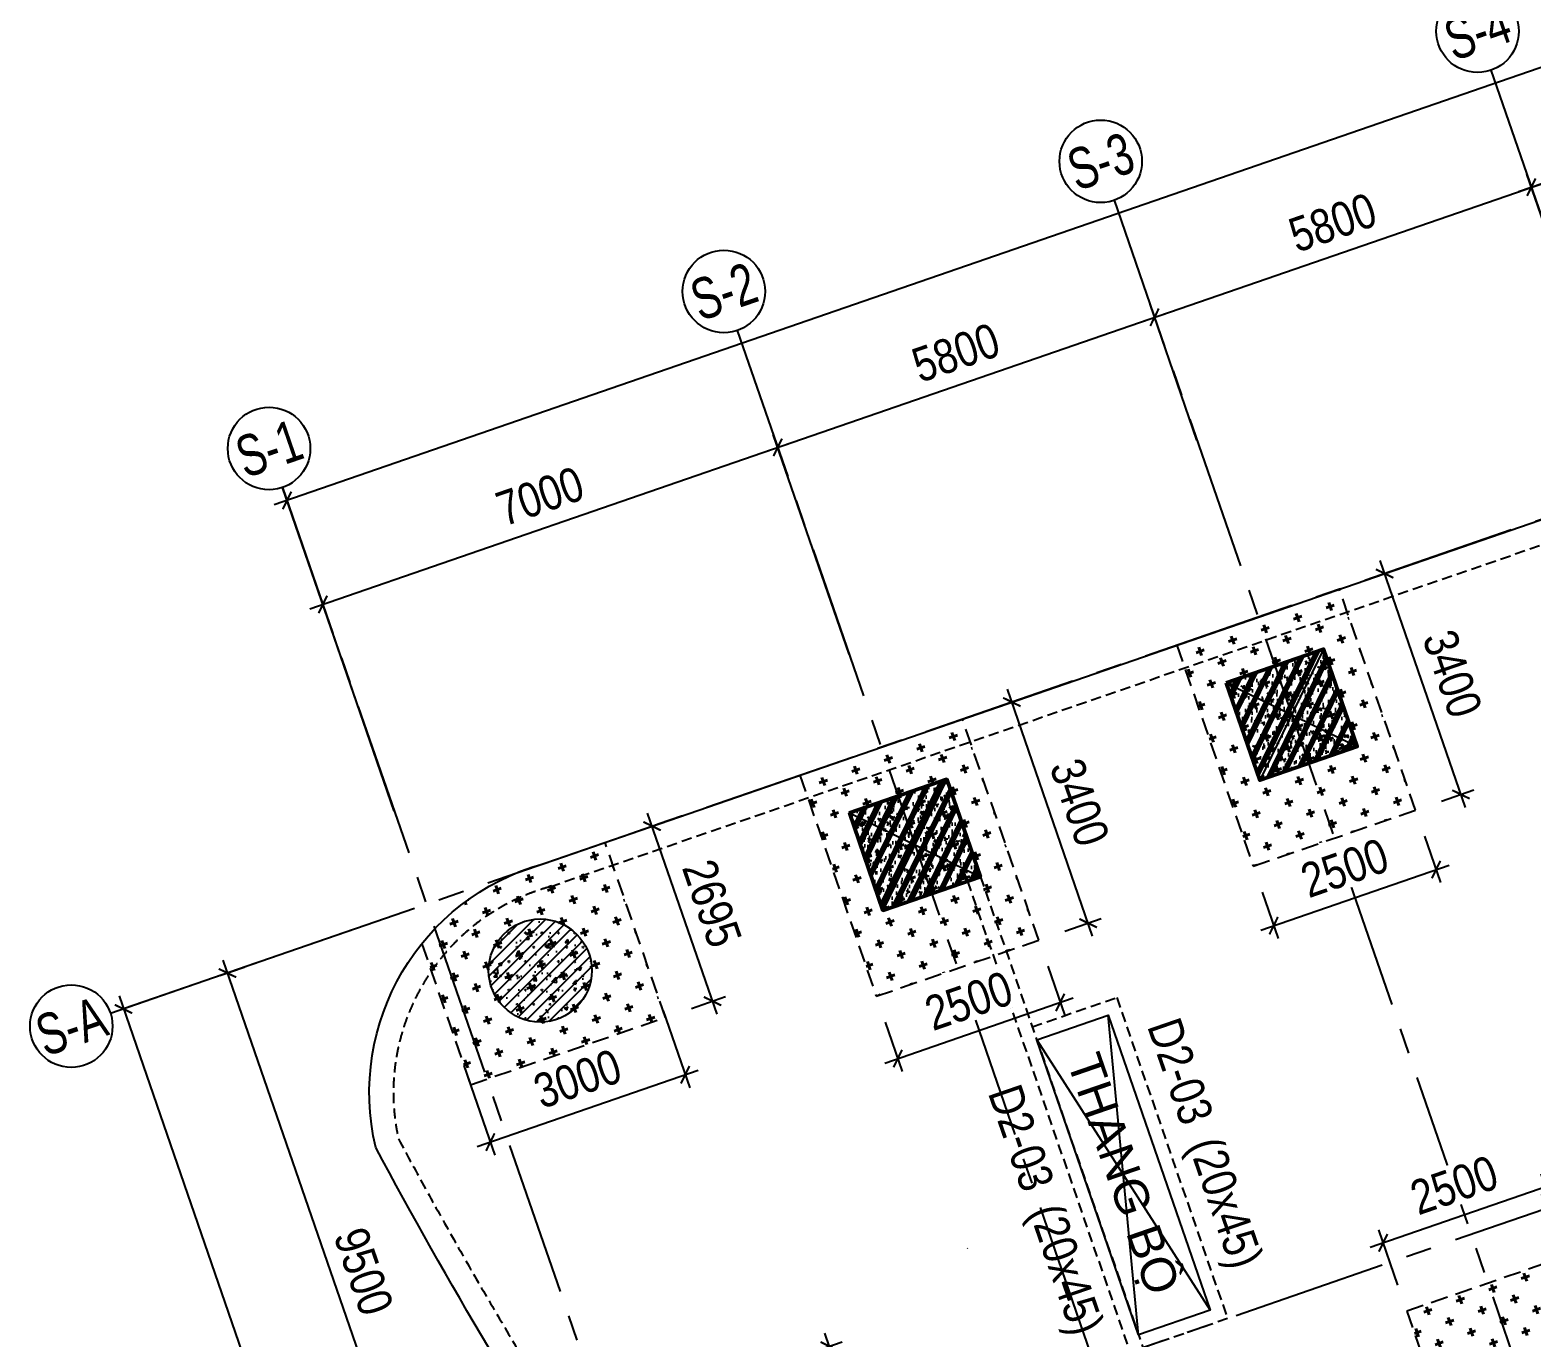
# Model space of a CAD drawing. Header units: millimetres. Extents: x -80883 to 1826631, y -376836 to 309394.
# Drawn here: x 1062115 to 1083966, y -307057 to -288030 of the extents above; entities that cross this region are included whole.
import ezdxf
from ezdxf.enums import TextEntityAlignment as Align

# ---------------------------------------------------------------- set-up
doc = ezdxf.new("R2010")
doc.units = ezdxf.units.MM
doc.header["$LTSCALE"] = 100
doc.header["$PDMODE"] = 32
doc.header["$PDSIZE"] = 2.5
for name, pattern in [('CENTER2', [1.125, 0.75, -0.125, 0.125, -0.125]), ('DASHED', [4.5, 3, -1.5]), ('HIDDEN', [0.375, 0.25, -0.125])]:
    doc.linetypes.add(name, pattern=pattern)
for name, color, linetype, lineweight in [('0-Hatch', 250, 'Continuous', 40), ('ccu12-Tencaukien', 9, 'Continuous', 15), ('KT-Net cot vach', 6, 'Continuous', 50)]:
    doc.layers.add(name, color=color, linetype=linetype, lineweight=lineweight)
for name, color, linetype in [('0-khuat', 3, 'HIDDEN'), ('A-GLAZ', 135, 'Continuous'), ('ccu11-Khuat', 9, 'DASHED'), ('ccu11-Thay', 7, 'Continuous'), ('ccu12-Hatch', 250, 'Continuous'), ('ccu12-Text', 31, 'Continuous'), ('ccu12-Truc', 13, 'CENTER2'), ('KC-Betong', 6, 'Continuous'), ('KC2-DIM', 251, 'Continuous'), ('KT-Dim', 8, 'Continuous'), ('Xref_ST_MBDV Cot vach 30.7.2022|Xref_ST_MBDV Cot vach 30.7.2022|Xref_ST_MBDV Cot vach 30.7.2022|Xref_ST_MBDV Cot vach 30.7.2022|A-GRID-SYM', 50, 'Continuous')]:
    doc.layers.add(name, color=color, linetype=linetype)
doc.styles.add('Arial', font='arial.ttf', dxfattribs={"width": 0.7})
doc.styles.add('Arial Narrow', font='ARIALN.TTF')
doc.styles.add('HBA-Text', font='GOTHIC.TTF')
doc.dimstyles.new('ccu12-200', dxfattribs={"dimscale": 200, "dimtxt": 2.5, "dimasz": 1, "dimexe": 1, "dimexo": 2, "dimgap": 1, "dimtad": 1, "dimdec": 0, "dimrnd": 5, "dimdsep": 46, "dimtxsty": 'Arial Narrow', "dimblk": 'ARCHTICK', "dimcen": -1, "dimdle": 1, "dimclrd": 256, "dimclre": 256, "dimclrt": 3, "dimadec": 0, "dimazin": 2, "dimtfac": 0.1, "dimtdec": 0, "dimtmove": 0, "dimatfit": 1, "dimldrblk": 'ARCHTICK', "dimfxl": 1, "dimtvp": 0.8333333333333334, "dimtolj": 1, "dimtzin": 12, "dimarcsym": 0})
pattern_1 = [(49.99999999999999, (550, -550), (286.9040730403014, -25.10085399303804), [30, -330]), (355, (550, -550), (-55.50053344520001, 300.8768534800047), [24, -264]), (100.4514, (573.908672, -552.091736), (231.4037526856086, 275.7758168243814), [25.496076, -280.4568448]), (46.18420000000001, (550, -470), (426.8964194502578, -66.20760573160723), [45, -495]), (96.6356, (585.574698, -475.5173228), (373.8650822194813, 389.6471483601767), [38.2441152, -420.6852]), (351.1842, (550, -470), (373.8647780534509, 389.6474403701299), [36, -396]), (21, (590, -490), (238.7628208473847, -161.0475562661355), [30, -330]), (326.0000000000001, (590, -490), (97.32613276863269, 290.0600180187412), [24, -264]), (71.4514, (609.8968932, -503.4206424), (336.089051432596, 129.012198683981), [25.496076, -280.4568448]), (37.50000000000001, (550, -550), (4.863942126916267, 133.1575415325246), [0, -260.8, 0, -268, 0, -265]), (7.499999999999999, (550, -550), (105.2278149768594, 157.7646847529441), [0, -152.8, 0, -254.8, 0, -101]), (327.5, (460.8, -550), (213.5289744689636, -9.021948693751902), [0, -100, 0, -312, 0, -414]), (317.5, (420.8, -550), (233.2744677369545, 40.04199293292709), [0, -130, 0, -207.2, 0, -294]), (45, (550, -550), (-120.2081528017131, 120.2081528017131), []), (45, (550, -501), (-120.2081528017131, 120.2081528017131), [])]

# ---------------------------------------------------------------- blocks, each defined once
blk = doc.blocks.new('_ARCHTICK')
at = {"color": 0, "linetype": 'ByBlock', "const_width": 0.15}
blk.add_lwpolyline([(-0.5, -0.5), (0.5, 0.5)], dxfattribs=at)
blk = doc.blocks.new('*D996')
at = {"layer": 'Defpoints', "color": 0, "transparency": 16777216}
for p in [(308278.6622819378, -57855.77754066592, 5.460132575568766e-05), (312200.1974805766, -66552.32350938718, 5.460132620688229e-05), (309168.2030321773, -67599.11391979485)]:
    blk.add_point(p, dxfattribs=at)
at = {"layer": 'KT-Dim', "lineweight": -2, "transparency": 16777216}
for p, q in [((307900.5621193004, -57986.31591438611), (305878.8043469756, -58684.32400254539)), ((306002.5852414343, -58430.00473436658), (309233.4722190374, -67788.16400111368)), ((311822.0973179392, -66682.86188310738), (308979.1529508586, -67664.383106655))]:
    blk.add_line(p, q, dxfattribs=at)
at = {"layer": 'KT-Dim', "lineweight": -2, "transparency": 16777216, "xscale": 200, "yscale": 200, "zscale": 200}
for p, rotation in [((306067.8544282943, -58619.05481568532), 109.0471379637702), ((309168.2030321773, -67599.11391979494), 289.0471379637702)]:
    blk.add_blockref('_ARCHTICK', p, dxfattribs=dict(at, rotation=rotation))
at = {"layer": 'KT-Dim', "color": 3, "transparency": 16777216, "insert": (308048.3884736744, -62960.50347152674), "char_height": 500, "attachment_point": 5, "rotation": 289.0471379637702, "style": 'Arial Narrow'}
blk.add_mtext('\\A1;9500', dxfattribs=at)
blk = doc.blocks.new('GRID-SYM-flat-103')
at = {"layer": 'Xref_ST_MBDV Cot vach 30.7.2022|Xref_ST_MBDV Cot vach 30.7.2022|Xref_ST_MBDV Cot vach 30.7.2022|Xref_ST_MBDV Cot vach 30.7.2022|A-GRID-SYM'}
blk.add_circle((7.814746150539778e-20, 1.307624847908942e-17, 4.374695749536969e-07), 900.0000000000003, dxfattribs=at)
at = {"layer": 'Xref_ST_MBDV Cot vach 30.7.2022|Xref_ST_MBDV Cot vach 30.7.2022|Xref_ST_MBDV Cot vach 30.7.2022|Xref_ST_MBDV Cot vach 30.7.2022|A-GRID-SYM', "style": 'HBA-Text'}
blk.add_attdef('GRID', text='', height=900.0000000000003, rotation=19.04713795291325, dxfattribs=at).set_placement((7.814746150539778e-20, 1.307624847908942e-17, 4.374695749536969e-07), align=Align.MIDDLE_CENTER)
blk = doc.blocks.new('*D959')
at = {"layer": 'Defpoints', "color": 0, "transparency": 16777216}
for p in [(306860.7866720461, -58345.29644211305, 5.460132575568766e-05), (323836.0342480005, -104142.8937520662), (320490.9259154584, -105297.7861451339)]:
    blk.add_point(p, dxfattribs=at)
at = {"layer": 'KT-Dim', "lineweight": -2, "transparency": 16777216}
for p, q in [((306482.6865094086, -58475.83481583325), (304366.4036963392, -59206.47749745195)), ((304490.1845907979, -58952.15822927312), (320556.1951023185, -105486.8362264527)), ((323457.9340853631, -104273.4321257864), (320301.8758341396, -105363.055331994))]:
    blk.add_line(p, q, dxfattribs=at)
at = {"layer": 'KT-Dim', "lineweight": -2, "transparency": 16777216, "xscale": 200, "yscale": 200, "zscale": 200}
for p, rotation in [((304555.453777658, -59141.20831059189), 109.0471379637702), ((320490.9259154584, -105297.7861451339), 289.0471379637702)]:
    blk.add_blockref('_ARCHTICK', p, dxfattribs=dict(at, rotation=rotation))
at = {"layer": 'KT-Dim', "color": 3, "transparency": 16777216, "insert": (312953.5495899968, -82070.91633164953), "char_height": 500, "attachment_point": 5, "rotation": 289.0471379637702, "style": 'Arial Narrow'}
blk.add_mtext('\\A1;48830', dxfattribs=at)
blk = doc.blocks.new('*D965')
at = {"layer": 'Defpoints', "color": 0, "transparency": 16777216}
for p in [(363163.4852022186, -37115.10992757117), (306934.025148161, -51743.49375239976), (308410.2467223767, -56019.18170276831, 4.862310228169464e-05)]:
    blk.add_point(p, dxfattribs=at)
at = {"layer": 'KT-Dim', "lineweight": -2, "transparency": 16777216}
for p, q in [((361876.3130504047, -32774.15088184165), (306744.9757257595, -51808.76484776071)), ((363032.9430114967, -36737.011082768), (361621.9925326421, -32650.37255480103)), ((308279.7045316547, -55641.08285796514), (306868.7540528001, -51554.44432999816))]:
    blk.add_line(p, q, dxfattribs=at)
at = {"layer": 'KT-Dim', "lineweight": -2, "transparency": 16777216, "xscale": 200, "yscale": 200, "zscale": 200}
for p, rotation in [((361687.2636280031, -32839.42197720261), 19.0477163778953), ((306934.0251481611, -51743.49375239975), 199.0477163778953)]:
    blk.add_blockref('_ARCHTICK', p, dxfattribs=dict(at, rotation=rotation))
at = {"layer": 'KT-Dim', "color": 3, "transparency": 16777216, "insert": (334162.0591472954, -41861.09962134295), "char_height": 500, "attachment_point": 5, "rotation": 19.047716377895316, "style": 'Arial Narrow'}
blk.add_mtext('\\A1;57925', dxfattribs=at)
blk = doc.blocks.new('*D966')
at = {"layer": 'Defpoints', "color": 0, "transparency": 16777216}
for p in [(314072.7511054397, -50971.46038248898), (315242.5389979252, -54359.71304566249), (308625.786151832, -56644.13458594675)]:
    blk.add_point(p, dxfattribs=at)
at = {"layer": 'KT-Dim', "lineweight": -2, "transparency": 16777216}
for p, q in [((307266.9481779592, -53321.15110943523), (314261.8011867585, -50906.19119562951)), ((315112.0006242059, -53981.61288302481), (314007.48191858, -50782.41030117021)), ((308495.2477781127, -56266.03442330906), (307390.7290724185, -53066.8318412567))]:
    blk.add_line(p, q, dxfattribs=at)
at = {"layer": 'KT-Dim', "lineweight": -2, "transparency": 16777216, "xscale": 200, "yscale": 200, "zscale": 200}
for p, rotation in [((314072.7511054396, -50971.46038248912), 19.04713796363416), ((307455.9982592781, -53255.88192257562), 199.0471379636342)]:
    blk.add_blockref('_ARCHTICK', p, dxfattribs=dict(at, rotation=rotation))
at = {"layer": 'KT-Dim', "color": 3, "transparency": 16777216, "insert": (310615.7937861466, -51683.31140909341), "char_height": 500, "attachment_point": 5, "rotation": 19.047137963634164, "style": 'Arial Narrow'}
blk.add_mtext('\\A1;7000', dxfattribs=at)
blk = doc.blocks.new('*D967')
at = {"layer": 'Defpoints', "color": 0, "transparency": 16777216}
for p in [(319555.2034636396, -49078.65396357757), (320302.8164631628, -51244.09075167369), (315242.5389979252, -54359.71304566249)]:
    blk.add_point(p, dxfattribs=at)
at = {"layer": 'KT-Dim', "lineweight": -2, "transparency": 16777216}
for p, q in [((320172.2780894435, -50865.99058903602), (319489.9342767799, -48889.60388225879)), ((313883.701024121, -51036.72956934941), (319744.2535449584, -49013.38477671809)), ((315112.0006242059, -53981.61288302481), (314007.4819185802, -50782.41030117088))]:
    blk.add_line(p, q, dxfattribs=at)
at = {"layer": 'KT-Dim', "lineweight": -2, "transparency": 16777216, "xscale": 200, "yscale": 200, "zscale": 200}
for p, rotation in [((319555.2034636395, -49078.6539635777), 19.04713796363416), ((314072.7511054398, -50971.46038248979), 199.0471379636342)]:
    blk.add_blockref('_ARCHTICK', p, dxfattribs=dict(at, rotation=rotation))
at = {"layer": 'KT-Dim', "color": 3, "transparency": 16777216, "insert": (316665.3963883274, -49594.6974295948), "char_height": 500, "attachment_point": 5, "rotation": 19.047137963634164, "style": 'Arial Narrow'}
blk.add_mtext('\\A1;5800', dxfattribs=at)
blk = doc.blocks.new('*D968')
at = {"layer": 'Defpoints', "color": 0, "transparency": 16777216}
for p in [(325037.6558218878, -47185.84754464898), (325785.2688217285, -49351.28433366484), (320302.8164631628, -51244.09075167369)]:
    blk.add_point(p, dxfattribs=at)
at = {"layer": 'KT-Dim', "lineweight": -2, "transparency": 16777216}
for p, q in [((319366.1533823207, -49143.92315043752), (325226.7059032066, -47120.57835778948)), ((325654.7304480092, -48973.18417102715), (324972.3866350281, -46996.79746333018)), ((320172.2780894435, -50865.99058903602), (319489.93427678, -48889.60388225899))]:
    blk.add_line(p, q, dxfattribs=at)
at = {"layer": 'KT-Dim', "lineweight": -2, "transparency": 16777216, "xscale": 200, "yscale": 200, "zscale": 200}
for p, rotation in [((325037.6558218877, -47185.84754464909), 19.04713796363416), ((319555.2034636396, -49078.6539635779), 199.0471379636342)]:
    blk.add_blockref('_ARCHTICK', p, dxfattribs=dict(at, rotation=rotation))
at = {"layer": 'KT-Dim', "color": 3, "transparency": 16777216, "insert": (322147.8487465513, -47701.89101067458), "char_height": 500, "attachment_point": 5, "rotation": 19.047137963634164, "style": 'Arial Narrow'}
blk.add_mtext('\\A1;5800', dxfattribs=at)
blk = doc.blocks.new('*D969')
at = {"layer": 'Defpoints', "color": 0, "transparency": 16777216}
for p in [(333214.0718389306, -44362.95521297028), (333961.6848392451, -46528.39200335836), (325785.2688217285, -49351.28433366484)]:
    blk.add_point(p, dxfattribs=at)
at = {"layer": 'KT-Dim', "lineweight": -2, "transparency": 16777216}
for p, q in [((324848.6057405687, -47251.1167315085), (333403.1219202494, -44297.68602611081)), ((333831.1464655257, -46150.29184072067), (333148.8026520709, -44173.90513165151)), ((325654.7304480092, -48973.18417102715), (324972.3866350281, -46996.79746332997))]:
    blk.add_line(p, q, dxfattribs=at)
at = {"layer": 'KT-Dim', "lineweight": -2, "transparency": 16777216, "xscale": 200, "yscale": 200, "zscale": 200}
for p, rotation in [((333214.0718389305, -44362.95521297042), 19.04713796363416), ((325037.6558218877, -47185.84754464889), 199.0471379636342)]:
    blk.add_blockref('_ARCHTICK', p, dxfattribs=dict(at, rotation=rotation))
at = {"layer": 'KT-Dim', "color": 3, "transparency": 16777216, "insert": (328977.2829341968, -45344.0416353707), "char_height": 500, "attachment_point": 5, "rotation": 19.047137963634164, "style": 'Arial Narrow'}
blk.add_mtext('\\A1;8650', dxfattribs=at)
blk = doc.blocks.new('*U161')
h = blk.add_hatch()
h.set_pattern_fill('VATLIEU04', color=250, scale=40, style=0, pattern_type=2)
h.set_pattern_definition(pattern_1)
h.paths.add_polyline_path([(-475, 475), (1025, 475), (1025, -1025), (-475, -1025)])
at = {"color": 6, "ltscale": 0.25}
blk.add_lwpolyline([(-475, 475), (1025, 475), (1025, -1025), (-475, -1025)], close=True, dxfattribs=at)
at = {"layer": 'Defpoints', "linetype": 'ByBlock', "ltscale": 30}
for p, q in [((1025, 475), (-475, -1025)), ((-475, 475), (1025, -1025))]:
    blk.add_line(p, q, dxfattribs=at)
blk = doc.blocks.new('*U158')
h = blk.add_hatch()
h.set_pattern_fill('VATLIEU04', color=250, scale=40, style=0, pattern_type=2)
h.set_pattern_definition(pattern_1)
h.paths.add_polyline_path([(-475, 475), (1025, 475), (1025, -1025), (-475, -1025)])
at = {"color": 6, "ltscale": 0.25}
blk.add_lwpolyline([(-475, 475), (1025, 475), (1025, -1025), (-475, -1025)], close=True, dxfattribs=at)
at = {"layer": 'Defpoints', "linetype": 'ByBlock', "ltscale": 30}
for p, q in [((1025, 475), (-475, -1025)), ((-475, 475), (1025, -1025))]:
    blk.add_line(p, q, dxfattribs=at)
blk = doc.blocks.new('MBDVCOTVACH-T2-T6-PN')
at = {"layer": 'ccu12-Hatch', "ltscale": 0.5}
h = blk.add_hatch(dxfattribs=at)
h.set_pattern_fill('BETONG', color=256, scale=80, pattern_type=2)
h.set_pattern_definition([(0, (-1067882.122035017, 300749.4537652719), (0, 415.69219392), [10, -230]), (0, (-1067882.122035017, 300766.7742733519), (0, 415.69219392), [10, -230]), (120, (-1067882.122035017, 300749.4537652719), (-360.0000000896072, -207.8460969599999), [9.999999999999982, -229.9999999999997]), (120, (-1067867.122035017, 300758.114019352), (-360.0000000896072, -207.8460969599999), [9.999999999999982, -229.9999999999997]), (0, (-1067762.122035017, 300957.2998622319), (0, 415.69219392), [10, -230]), (0, (-1067762.122035017, 300974.620370312), (0, 415.69219392), [10, -230]), (120, (-1067762.122035017, 300957.2998622319), (-360.0000000896072, -207.8460969599999), [9.999999999999982, -229.9999999999997]), (120, (-1067747.122035017, 300965.9601163119), (-360.0000000896072, -207.8460969599999), [9.999999999999982, -229.9999999999997]), (59.99999999999999, (-1067872.122035017, 300749.4537652719), (-360.0000000896072, 207.84609696), [10, -230]), (59.99999999999999, (-1067887.122035017, 300758.114019352), (-360.0000000896072, 207.84609696), [10, -230]), (59.99999999999999, (-1067752.122035017, 300541.6076683119), (-360.0000000896072, 207.84609696), [10, -230]), (59.99999999999999, (-1067767.122035017, 300550.2679223919), (-360.0000000896072, 207.84609696), [10, -230]), (45, (-1067882.122035017, 300749.4537652719), (-84.8528137423857, 84.8528137423857), []), (49.99999999999999, (-1067882.122035017, 300749.4537652719), (573.8081460806028, -50.20170798607609), [60, -660]), (355, (-1067882.122035017, 300749.4537652719), (-111.0010668904, 601.7537069600095), [48, -528]), (100.4514, (-1067834.304691017, 300745.2702932719), (462.8075053712172, 551.5516336487628), [50.992152, -560.9136896]), (46.18420000000001, (-1067882.122035017, 300909.4537652719), (853.7928389005156, -132.4152114632145), [90, -990]), (96.6356, (-1067810.972639017, 300898.4191196719), (747.7301644389627, 779.2942967203534), [76.48823039999999, -841.3704]), (351.1842, (-1067882.122035017, 300909.4537652719), (747.7295561069018, 779.2948807402597), [72, -792]), (21, (-1067802.122035017, 300869.4537652719), (477.5256416947693, -322.0951125322711), [60, -660]), (326.0000000000001, (-1067802.122035017, 300869.4537652719), (194.6522655372654, 580.1200360374824), [48, -528]), (71.4514, (-1067762.328248617, 300842.612480472), (672.1781028651919, 258.0243973679619), [50.992152, -560.9136896]), (37.50000000000001, (-1067882.122035017, 300749.4537652719), (9.727884253832535, 266.3150830650492), [0, -521.5999999999999, 0, -536, 0, -530]), (7.499999999999999, (-1067882.122035017, 300749.4537652719), (210.4556299537189, 315.5293695058882), [0, -305.6, 0, -509.6, 0, -202]), (327.5, (-1068060.522035017, 300749.4537652719), (427.0579489379272, -18.0438973875038), [0, -200, 0, -624, 0, -828]), (317.5, (-1068140.522035017, 300749.4537652719), (466.548935473909, 80.08398586585417), [0, -260, 0, -414.4, 0, -588])])
edge = h.paths.add_edge_path()
edge.add_arc((1654.764601502335, -962.6806758894818), 750, 0, 360)
at = {"layer": 'KC-Betong', "ltscale": 0.5}
blk.add_circle((1654.764601502335, -962.6806758894818), 750, dxfattribs=at)
at = {"layer": 'KT-Net cot vach', "rotation": 19.04713795399666}
for name, p in [('*U158', (12239.0349454463, 2929.551524406183, -5.460167979304265e-05)), ('*U161', (6756.582588377176, 1036.745105400332))]:
    blk.add_blockref(name, p, dxfattribs=at)
blk = doc.blocks.new('MBKC-T2-PN')
at = {"layer": 'ccu11-Khuat', "ltscale": 0.5}
for p, q in [((7870.918756363215, 337.098834226781), (10856.98405592144, -8311.942389593634)), ((8059.968837685417, 402.3680210771854), (11046.03413724364, -8246.67320274323))]:
    blk.add_line(p, q, dxfattribs=at)
at = {"layer": 'ccu11-Khuat', "ltscale": 0.5, "elevation": -2.677769264985028e-08}
blk.add_lwpolyline([(57386.55828894489, -12930.04420790478), (65794.96816600184, -10027.05643183063, 0.260495241581582), (69736.50495830015, -12426.6161779894), (99368.00793614518, -12426.6161779894, -0.2609853684017961), (101894.5837610736, -14307.26193159987), (105248.9736585456, -29866.61846812873, -0.450430548376512), (100589.6931814908, -35326.6158653514), (55455.61416863091, -35326.6158653514, -0.3270381078692864), (50922.90468503162, -31997.94642836676), (46413.0024276413, -18965.37748569861, 0.4276044270060953), (30445.87231722521, -12504.80555859185), (12824.43251889106, -18584.35473983688, -0.1315578741241553), (10225.70651983377, -18473.84767023224), (9061.065310114762, -18020.38528109412, -0.1846755877232493), (7455.469289202709, -16623.04162249499), (2976.957835427951, -9107.263866643538, -0.02202630655640508), (-406.9169527585618, -3413.254662496154, -0.399242345885018), (1800.966408062493, 257.1217708188342), (31224.41949791997, 10401.15608117677, -0.1203839840985261), (42572.85465626395, 11719.39024886949), (58379.85115727969, 7611.132730447047, -0.2258253160871416), (60186.44089432061, 5977.409135053749), (62085.54238365032, 488.0873970090761), (51857.30011690897, -3043.19410645077)], format="xyb", dxfattribs=at)
blk.add_lwpolyline([(8813.662497421028, -1780.644028552633), (10042.48802599288, -1356.394314050209), (11654.80035946006, -6026.404658685613), (10425.97483039345, -6450.65437335067)], dxfattribs=at)
at = {"layer": 'ccu11-Thay', "elevation": -2.677769264985028e-08}
blk.add_lwpolyline([(31106.50862324028, 10730.72166345781, -0.1205795836710196), (42638.87427653908, 12063.859528495), (58473.93031160696, 7948.309303218033, -0.2272385897093211), (60513.964432284, 6101.209794561379), (65878.81921774126, -9405.815059417277, 0.2908633368540378), (69743.13952882006, -12076.6161779894), (99390.07919017388, -12076.6161779894, -0.2655275921417467), (102229.2245215473, -14198.71881677723), (105593.7353260962, -29805.02123810095, -0.4513714951595503), (100592.7770390881, -35676.6158653514), (55455.39553553029, -35676.6158653514, -0.3267809868965265), (50590.57907296135, -32107.86789232772), (46084.8424524439, -19087.33667168533, 0.427810969143063), (30575.2745344413, -12830.40558466513), (12920.16765186726, -18921.57020124164, -0.1330764012900887), (10109.49357222929, -18804.19336872117), (8937.306803341722, -18347.79305564612, -0.183720991931343), (7150.621857264778, -16795.18900673359), (2680.126648878446, -9292.86400619999, -0.02215701127767281), (-737.5723420327995, -3537.213185448665, -0.4024491153328594), (1696.95094252727, 591.477936539799), (31106.50862324028, 10730.72166345781)], format="xyb", dxfattribs=at)
at = {"layer": 'ccu11-Thay', "ltscale": 0.5, "elevation": -2.677769264985028e-08}
blk.add_lwpolyline([(8878.931684206007, -1969.694109777105), (9918.707131493604, -1610.713582229568), (11400.48109085276, -5902.623764360091), (10360.70564354653, -6261.604292027245), (8878.931684269104, -1969.694109875592)], dxfattribs=at)
at = {"layer": 'KC2-DIM', "color": 252, "ltscale": 0.5, "elevation": -2.677769264985028e-08}
blk.add_lwpolyline([(8878.931684269104, -1969.694109875592), (9918.707131516887, -1610.713582221535), (11400.48109129001, -5902.6237642091), (10360.70564354653, -6261.604292027361)], dxfattribs=at)
at = {"layer": 'KC2-DIM', "ltscale": 0.5, "elevation": -2.677769264985028e-08}
for points in [[(10360.70564351487, -6261.604291693773), (9918.707131535979, -1610.713582421769)], [(8878.931684266543, -1969.694109868142), (11400.48109079199, -5902.623764268705)]]:
    blk.add_lwpolyline(points, dxfattribs=at)
blk = doc.blocks.new('*U693')
at = {"layer": 'ccu12-Tencaukien', "color": 8, "ltscale": 10000}
blk.add_line((360.6565736538532, -155.3215232637356), (354.4065714950475, -155.3215232637356), dxfattribs=at)
at = {"layer": 'ccu12-Text', "color": 2, "style": 'Arial Narrow', "width": 0.8}
blk.add_attdef('SH', text='', height=300, dxfattribs=at).set_placement((275.6048113084853, 5.864471777974813), align=Align.BOTTOM_RIGHT)
at = {"layer": 'ccu12-Text', "color": 31, "style": 'Arial Narrow', "width": 0.8}
for tag, p in [('(', (507.5315725744504, -75.41116959831947)), ('KT', (632.605666770517, -75.41116959831947)), (')', (962.8971199221714, -75.41116959831947))]:
    blk.add_attdef(tag, text='', height=250, dxfattribs=at).set_placement(p, align=Align.BOTTOM_LEFT)
blk = doc.blocks.new('MBKC-N-T2')
at = {"layer": '0-Hatch', "ltscale": 2}
h = blk.add_hatch(dxfattribs=at)
h.set_pattern_fill('CROSS', color=256, scale=1000, angle=109.047137953997, style=0)
h.set_pattern_definition([(109.0471379539969, (4046433.294633726, -6935994.843189207), (-317.8990851971258, 154.7261181275824), [124.9999999999992, -374.9999999999966]), (199.0471379539969, (4046471.976163259, -6935915.368417908), (-154.7261181275824, -317.8990851971258), [124.9999999999991, -374.9999999999966])])
h.paths.add_polyline_path([(13280.78167594061, 4585.121683670324), (10917.29988690768, 3770.28733072622), (12027.219105836, 555.4449379654252), (14390.3451295679, 1371.309752724832)])
h = blk.add_hatch(dxfattribs=at)
h.set_pattern_fill('CROSS', color=256, scale=1000, angle=109.047137953997, style=0)
h.set_pattern_definition([(109.0471379539969, (4040950.842276657, -6937887.649608213), (-317.8990851971258, 154.7261181275824), [124.9999999999992, -374.9999999999967]), (199.0471379539969, (4040989.523806189, -6937808.174836914), (-154.7261181275824, -317.8990851971258), [124.9999999999992, -374.9999999999966])])
h.paths.add_polyline_path([(7797.503926413367, 2694.705985195003), (5434.022137380438, 1879.871632250841), (6544.76674876688, -1337.361481040425), (8907.892772498773, -521.4966662810184)])
h = blk.add_hatch(dxfattribs=at)
h.set_pattern_fill('CROSS', color=256, scale=1000, angle=109.047137953997, style=0)
h.set_pattern_definition([(109.0471379539969, (4035251.033043307, -6938997.677306491), (-317.8990851971258, 154.7261181275824), [124.9999999999994, -374.9999999999978]), (199.0471379539969, (4035289.714572839, -6938918.202535192), (-154.7261181275824, -317.8990851971258), [124.9999999999994, -374.9999999999977])])
edge = h.paths.add_edge_path()
edge.add_arc((2629.021960851038, -2740.241346216237), 3459.64061134853, 105.6293027778187, 141.1934522419279)
edge.add_line((-66.95955619658343, -572.109242438979), (641.2795107222628, -2623.500713812653))
edge.add_line((641.2795107222628, -2623.500713812653), (3477.030730670551, -1644.46291139489))
edge.add_line((3477.030730670551, -1644.46291139489), (2597.844773760997, 902.0706787407398))
edge.add_line((2597.844773760997, 902.0706787407398), (1696.951964988839, 591.4787324376521))
h = blk.add_hatch(dxfattribs=at)
h.set_pattern_fill('CROSS', color=256, scale=1000, angle=109.047137953997, style=0)
h.set_pattern_definition([(109.0471379539969, (4049908.878848452, -6946061.760030065), (-317.8990851971258, 154.7261181275824), [124.9999999999992, -374.9999999999967]), (199.0471379539969, (4049947.560377985, -6945982.285258765), (-154.7261181275824, -317.8990851971258), [124.9999999999992, -374.9999999999966])])
h.paths.add_polyline_path([(17382.93701326451, -7296.636609298119), (16910.31128097908, -7459.809765912942), (16593.75571667822, -6542.916886637395), (16593.75576659129, -6542.916869405075), (17181.9126274304, -6714.376471320109), (16625.8138976309, -5103.655852529919), (14262.68787389947, -5919.520667289326), (14818.78642607434, -7530.24077159632), (15175.88008266734, -7032.435796248959), (15492.43566255574, -7949.328670141986), (14904.27980645653, -7777.869372728514), (15502.80332056247, -9511.471902892052), (17865.92934429436, -8695.607088132645)])
at = {"layer": '0-khuat', "ltscale": 10}
for p, q in [((8907.892772498773, -521.4966662810184), (7797.503926413599, 2694.705985194945)), ((5434.022137380671, 1879.871632250724), (6544.76674876688, -1337.361481040425)), ((3477.030730670551, -1644.46291139489), (2597.844773760997, 902.0706787407398)), ((-66.95955619658343, -572.1092424390954), (641.27951072203, -2623.500713812653)), ((6544.76674876688, -1337.361481040425), (8907.892772498773, -521.4966662810184)), ((641.2795107222628, -2623.500713812653), (3477.030730670551, -1644.46291139489)), ((641.27951072203, -2623.500713812711), (3477.030730670551, -1644.46291139489))]:
    blk.add_line(p, q, dxfattribs=at)
at = {"layer": '0-khuat', "ltscale": 10, "elevation": -5.460167590488056e-05}
blk.add_lwpolyline([(10917.29988690745, 3770.28733072622), (12027.219105836, 555.4449379654252), (14390.3451295679, 1371.309752724832), (13280.78167594038, 4585.121683670382)], dxfattribs=at)
at = {"layer": '0-khuat', "ltscale": 10}
blk.add_lwpolyline([(17066.38123200461, -6379.743804927799), (16625.8138976309, -5103.655852529919), (14262.68787389947, -5919.520667289326), (14703.25521968398, -7195.608652738563)], dxfattribs=at)
blk = doc.blocks.new('*D1102')
at = {"layer": 'Defpoints', "color": 0, "ltscale": 0.5, "transparency": 16777216}
for p in [(1071195.979798618, -301921.2914733421), (1068360.22857867, -302900.3292757599), (1071647.220772084, -303228.2963079228)]:
    blk.add_point(p, dxfattribs=at)
at = {"layer": 'KC2-DIM', "lineweight": -2, "ltscale": 0.5, "transparency": 16777216}
for p, q in [((1071326.518172274, -302299.3916360019), (1071712.489958912, -303417.3463892527)), ((1068490.766952326, -303278.4294384196), (1068876.738738964, -304396.3841916705)), ((1068622.419470806, -304272.6032971684), (1071836.270853414, -303163.027121095))]:
    blk.add_line(p, q, dxfattribs=at)
at = {"layer": 'KC2-DIM', "lineweight": -2, "ltscale": 0.5, "transparency": 16777216, "xscale": 200, "yscale": 200, "zscale": 200}
for p, rotation in [((1071647.220772084, -303228.2963079228), 19.04713795400576), ((1068811.469552136, -304207.3341103406), 199.0471379540058)]:
    blk.add_blockref('_ARCHTICK', p, dxfattribs=dict(at, rotation=rotation))
at = {"layer": 'KC2-DIM', "color": 3, "ltscale": 0.5, "transparency": 16777216, "insert": (1070080.76426597, -303287.4554656678), "char_height": 500, "attachment_point": 5, "rotation": 19.047137954005763, "style": 'Arial Narrow', "bg_fill": 3, "box_fill_scale": 1.1, "bg_fill_color": 256, "bg_fill_true_color": 13158600, "bg_fill_transparency": 0}
blk.add_mtext('\\A1;3000', dxfattribs=at)
blk = doc.blocks.new('*D1103')
at = {"layer": 'Defpoints', "color": 0, "ltscale": 0.5, "transparency": 16777216}
for p in [(1071165.419133535, -299610.7319540299), (1070479.966808778, -299847.383086531), (1071359.152765688, -302393.9166766668)]:
    blk.add_point(p, dxfattribs=at)
at = {"layer": 'KC2-DIM', "lineweight": -2, "ltscale": 0.5, "transparency": 16777216}
for p, q in [((1070858.066971438, -299716.8447128754), (1071354.469214865, -299545.4627672021)), ((1072109.874277273, -302346.3156254956), (1071100.149946707, -299421.6818727001)), ((1071737.252928348, -302263.3783030111), (1072233.655171775, -302091.9963573379))]:
    blk.add_line(p, q, dxfattribs=at)
at = {"layer": 'KC2-DIM', "lineweight": -2, "ltscale": 0.5, "transparency": 16777216, "xscale": 200, "yscale": 200, "zscale": 200}
for p, rotation in [((1071165.419133535, -299610.7319540299), 109.0471379539981), ((1072044.605090445, -302157.2655441657), 289.0471379539982)]:
    blk.add_blockref('_ARCHTICK', p, dxfattribs=dict(at, rotation=rotation))
at = {"layer": 'KC2-DIM', "color": 3, "ltscale": 0.5, "transparency": 16777216, "insert": (1072035.371855454, -300735.417852958), "char_height": 500, "attachment_point": 5, "rotation": 289.0471379539982, "style": 'Arial Narrow', "bg_fill": 3, "box_fill_scale": 1.1, "bg_fill_color": 256, "bg_fill_true_color": 13158600, "bg_fill_transparency": 0}
blk.add_mtext('\\A1;2695', dxfattribs=at)
blk = doc.blocks.new('*D1104')
at = {"layer": 'Defpoints', "color": 0, "ltscale": 0.5, "transparency": 16777216}
for p in [(1076790.014807516, -301270.9504315529), (1074426.888783784, -302086.8152463124), (1077102.58065766, -302176.2872977143)]:
    blk.add_point(p, dxfattribs=at)
at = {"layer": 'KC2-DIM', "lineweight": -2, "ltscale": 0.5, "transparency": 16777216}
for p, q in [((1076920.553177877, -301649.05059535), (1077167.849842841, -302365.3373796127)), ((1074550.40455203, -303057.4212976544), (1077291.630739558, -302111.0181125335)), ((1074557.427154145, -302464.9154101094), (1074804.723819109, -303181.2021943721))]:
    blk.add_line(p, q, dxfattribs=at)
at = {"layer": 'KC2-DIM', "lineweight": -2, "ltscale": 0.5, "transparency": 16777216, "xscale": 200, "yscale": 200, "zscale": 200}
for p, rotation in [((1077102.58065766, -302176.2872977143), 19.04713745481569), ((1074739.454633928, -302992.1521124737), 199.0471374548157)]:
    blk.add_blockref('_ARCHTICK', p, dxfattribs=dict(at, rotation=rotation))
at = {"layer": 'KC2-DIM', "color": 3, "ltscale": 0.5, "transparency": 16777216, "insert": (1075772.436753403, -302153.8599603354), "char_height": 500, "attachment_point": 5, "rotation": 19.047137454815694, "style": 'Arial Narrow', "bg_fill": 3, "box_fill_scale": 1.1, "bg_fill_color": 256, "bg_fill_true_color": 13158600, "bg_fill_transparency": 0}
blk.add_mtext('\\A1;2500', dxfattribs=at)
blk = doc.blocks.new('*D1105')
at = {"layer": 'Defpoints', "color": 0, "ltscale": 0.5, "transparency": 16777216}
for p in [(1076398.846790964, -297806.4379334885), (1075679.625961431, -298054.7477800769), (1076790.014807516, -301270.9504315529)]:
    blk.add_point(p, dxfattribs=at)
at = {"layer": 'KC2-DIM', "lineweight": -2, "ltscale": 0.5, "transparency": 16777216}
for p, q in [((1076057.726091494, -297924.2093120071), (1076587.896855995, -297741.1686994536)), ((1077574.504871083, -301211.6906499962), (1076333.577556929, -297617.3878684568)), ((1077168.114937579, -301140.411963483), (1077698.28570208, -300957.3713509295))]:
    blk.add_line(p, q, dxfattribs=at)
at = {"layer": 'KC2-DIM', "lineweight": -2, "ltscale": 0.5, "transparency": 16777216, "xscale": 200, "yscale": 200, "zscale": 200}
for p, rotation in [((1076398.846790964, -297806.4379334885), 109.0471522611448), ((1077509.235637049, -301022.6405849644), 289.0471522611448)]:
    blk.add_blockref('_ARCHTICK', p, dxfattribs=dict(at, rotation=rotation))
at = {"layer": 'KC2-DIM', "color": 3, "ltscale": 0.5, "transparency": 16777216, "insert": (1077384.400920368, -299265.9582556228), "char_height": 500, "attachment_point": 5, "rotation": 289.04715226114484, "style": 'Arial Narrow', "bg_fill": 3, "box_fill_scale": 1.1, "bg_fill_color": 256, "bg_fill_true_color": 13158600, "bg_fill_transparency": 0}
blk.add_mtext('\\A1;3400', dxfattribs=at)
blk = doc.blocks.new('*D1106')
at = {"layer": 'Defpoints', "color": 0, "ltscale": 0.5, "transparency": 16777216}
for p in [(1082272.467164585, -299378.1440125472, -5.460167590488056e-05), (1079909.341140853, -300194.0088273064, -5.460167590488056e-05), (1082571.165276553, -300243.3134240253)]:
    blk.add_point(p, dxfattribs=at)
at = {"layer": 'KC2-DIM', "lineweight": -2, "ltscale": 0.5, "transparency": 16777216}
for p, q in [((1082403.005534946, -299756.2441763442), (1082636.434461734, -300432.3635059238)), ((1080018.989170922, -301124.4474239654), (1082760.215358451, -300178.0442388445)), ((1080039.879511214, -300572.1089911035), (1080273.308438002, -301248.2283206832))]:
    blk.add_line(p, q, dxfattribs=at)
at = {"layer": 'KC2-DIM', "lineweight": -2, "ltscale": 0.5, "transparency": 16777216, "xscale": 200, "yscale": 200, "zscale": 200}
for p, rotation in [((1082571.165276553, -300243.3134240253), 19.04713745481569), ((1080208.039252821, -301059.1782387847), 199.0471374548157)]:
    blk.add_blockref('_ARCHTICK', p, dxfattribs=dict(at, rotation=rotation))
at = {"layer": 'KC2-DIM', "color": 3, "ltscale": 0.5, "transparency": 16777216, "insert": (1081241.021372296, -300220.8860866465), "char_height": 500, "attachment_point": 5, "rotation": 19.047137454815694, "style": 'Arial Narrow', "bg_fill": 3, "box_fill_scale": 1.1, "bg_fill_color": 256, "bg_fill_true_color": 13158600, "bg_fill_transparency": 0}
blk.add_mtext('\\A1;2500', dxfattribs=at)
blk = doc.blocks.new('*D1107')
at = {"layer": 'Defpoints', "color": 0, "ltscale": 0.5, "transparency": 16777216}
for p in [(1081822.650603054, -295936.5555172463), (1081162.903710957, -296164.3320816014, -5.460167590488056e-05), (1082272.467164585, -299378.144012547, -5.460167590488056e-05)]:
    blk.add_point(p, dxfattribs=at)
at = {"layer": 'KC2-DIM', "lineweight": -2, "ltscale": 0.5, "transparency": 16777216}
for p, q in [((1082997.483290716, -299339.4175132235), (1081757.381369019, -295747.5054522147)), ((1081541.003841021, -296033.7936135316), (1082011.700668085, -295871.2862832114)), ((1082650.567294648, -299247.6055444772), (1083121.264121713, -299085.098214157))]:
    blk.add_line(p, q, dxfattribs=at)
at = {"layer": 'KC2-DIM', "lineweight": -2, "ltscale": 0.5, "transparency": 16777216, "xscale": 200, "yscale": 200, "zscale": 200}
for p, rotation in [((1081822.650603054, -295936.5555172463), 109.0471522611461), ((1082932.214056681, -299150.3674481919), 289.0471522611461)]:
    blk.add_blockref('_ARCHTICK', p, dxfattribs=dict(at, rotation=rotation))
at = {"layer": 'KC2-DIM', "color": 3, "ltscale": 0.5, "transparency": 16777216, "insert": (1082807.79203623, -297394.8804791154), "char_height": 500, "attachment_point": 5, "rotation": 289.0471522611461, "style": 'Arial Narrow', "bg_fill": 3, "box_fill_scale": 1.1, "bg_fill_color": 256, "bg_fill_true_color": 13158600, "bg_fill_transparency": 0}
blk.add_mtext('\\A1;3400', dxfattribs=at)
blk = doc.blocks.new('*D1124')
at = {"layer": 'Defpoints', "color": 0, "ltscale": 0.5, "transparency": 16777216}
for p in [(1073743.365979505, -307177.7513079453), (1072908.132259001, -307466.1141870566), (1073887.170061419, -310301.865407005)]:
    blk.add_point(p, dxfattribs=at)
at = {"layer": 'KC2-DIM', "lineweight": -2, "ltscale": 0.5, "transparency": 16777216}
for p, q in [((1074787.672968751, -310202.5526092235), (1073678.096792677, -306988.7012266154)), ((1073286.232421661, -307335.5758134009), (1073932.416060835, -307112.4821211174)), ((1074265.270224079, -310171.3270333493), (1074911.453863253, -309948.2333410658))]:
    blk.add_line(p, q, dxfattribs=at)
at = {"layer": 'KC2-DIM', "lineweight": -2, "ltscale": 0.5, "transparency": 16777216, "xscale": 200, "yscale": 200, "zscale": 200}
for p, rotation in [((1073743.365979505, -307177.7513079453), 109.0471379540089), ((1074722.403781923, -310013.5025278937), 289.0471379540089)]:
    blk.add_blockref('_ARCHTICK', p, dxfattribs=dict(at, rotation=rotation))
at = {"layer": 'KC2-DIM', "color": 3, "ltscale": 0.5, "transparency": 16777216, "insert": (1074663.244624178, -308447.0460217794), "char_height": 500, "attachment_point": 5, "rotation": 289.0471379540089, "style": 'Arial Narrow', "bg_fill": 3, "box_fill_scale": 1.1, "bg_fill_color": 256, "bg_fill_true_color": 13158600, "bg_fill_transparency": 0}
blk.add_mtext('\\A1;3000', dxfattribs=at)
blk = doc.blocks.new('*D1134')
at = {"layer": 'Defpoints', "color": 0, "ltscale": 0.5, "transparency": 16777216}
for p in [(1084164.138218052, -304857.310667334), (1084507.935932648, -305853.1096178017), (1082144.809908916, -306668.9744325611)]:
    blk.add_point(p, dxfattribs=at)
at = {"layer": 'KC2-DIM', "lineweight": -2, "ltscale": 0.5, "transparency": 16777216}
for p, q in [((1081611.962112422, -305738.4446672742), (1084353.18829995, -304792.0414821533)), ((1084377.397562286, -305475.0094540047), (1084098.869032871, -304668.2605854355)), ((1082014.271538555, -306290.8742687641), (1081735.74300914, -305484.125400195))]:
    blk.add_line(p, q, dxfattribs=at)
at = {"layer": 'KC2-DIM', "lineweight": -2, "ltscale": 0.5, "transparency": 16777216, "xscale": 200, "yscale": 200, "zscale": 200}
for p, rotation in [((1084164.138218052, -304857.310667334), 19.04713745481918), ((1081801.012194321, -305673.1754820934), 199.0471374548192)]:
    blk.add_blockref('_ARCHTICK', p, dxfattribs=dict(at, rotation=rotation))
at = {"layer": 'KC2-DIM', "color": 3, "ltscale": 0.5, "transparency": 16777216, "insert": (1082833.994313796, -304834.8833299553), "char_height": 500, "attachment_point": 5, "rotation": 19.04713745481918, "style": 'Arial Narrow', "bg_fill": 3, "box_fill_scale": 1.1, "bg_fill_color": 256, "bg_fill_true_color": 13158600, "bg_fill_transparency": 0}
blk.add_mtext('\\A1;2500', dxfattribs=at)
blk = doc.blocks.new('Grid-ST-flat-3')
at = {"layer": 'ccu12-Truc', "ltscale": 30}
for p, q in [((369404.6687134803, -36752.1382002916), (304555.4537775333, -59141.20830987486)), ((324450.2562037199, -45484.46361355273), (343539.5479429879, -100775.9775917197)), ((318967.803845129, -47377.27003148972), (338057.0955847398, -102668.7840106485)), ((313485.3514865386, -49270.0764494267), (332574.6432264913, -104561.5904295773)), ((306868.5986399635, -51554.49798831622), (325957.8903803295, -106846.0119696639)), ((348389.8671523776, -54057.7060485669), (307655.7401533651, -68121.08717252291))]:
    blk.add_line(p, q, dxfattribs=at)
at = {"layer": 'KT-Dim'}
ref = blk.add_blockref('GRID-SYM-flat-103', (324254.4429164902, -44917.31534318404, -2.916463833074756e-07), dxfattribs=dict(at, xscale=0.6666666666666666, yscale=0.6666666666666666, zscale=0.6666666666666666))
ref.add_attrib('GRID', 'S-4', dxfattribs={"layer": 'Xref_ST_MBDV Cot vach 30.7.2022|Xref_ST_MBDV Cot vach 30.7.2022|Xref_ST_MBDV Cot vach 30.7.2022|Xref_ST_MBDV Cot vach 30.7.2022|A-GRID-SYM', "height": 600, "rotation": 19, "style": 'HBA-Text', "width": 0.75}).set_placement((324254.4429164902, -44917.31534318404, -2.916463833074756e-07), align=Align.MIDDLE_CENTER)
ref = blk.add_blockref('GRID-SYM-flat-103', (318771.9905590695, -46810.12176409933, -2.916463833074756e-07), dxfattribs=dict(at, xscale=0.6666666666666666, yscale=0.6666666666666666, zscale=0.6666666666666666))
ref.add_attrib('GRID', 'S-3', dxfattribs={"layer": 'Xref_ST_MBDV Cot vach 30.7.2022|Xref_ST_MBDV Cot vach 30.7.2022|Xref_ST_MBDV Cot vach 30.7.2022|Xref_ST_MBDV Cot vach 30.7.2022|A-GRID-SYM', "height": 600, "rotation": 19, "style": 'HBA-Text', "width": 0.75}).set_placement((318771.9905590695, -46810.12176409933, -2.916463833074756e-07), align=Align.MIDDLE_CENTER)
ref = blk.add_blockref('GRID-SYM-flat-103', (313289.5382005037, -48702.9281821082, -2.916463833074756e-07), dxfattribs=dict(at, xscale=0.6666666666666666, yscale=0.6666666666666666, zscale=0.6666666666666666))
ref.add_attrib('GRID', 'S-2', dxfattribs={"layer": 'Xref_ST_MBDV Cot vach 30.7.2022|Xref_ST_MBDV Cot vach 30.7.2022|Xref_ST_MBDV Cot vach 30.7.2022|Xref_ST_MBDV Cot vach 30.7.2022|A-GRID-SYM', "height": 600, "rotation": 19.04713795308838, "style": 'HBA-Text', "width": 0.75}).set_placement((313289.5382005037, -48702.9281821082, -2.916463833074756e-07), align=Align.MIDDLE_CENTER)
ref = blk.add_blockref('GRID-SYM-flat-103', (306672.7853538807, -50987.34972111135, -2.916463833074756e-07), dxfattribs=dict(at, xscale=0.6666666666666666, yscale=0.6666666666666666, zscale=0.6666666666666666))
ref.add_attrib('GRID', 'S-1', dxfattribs={"layer": 'Xref_ST_MBDV Cot vach 30.7.2022|Xref_ST_MBDV Cot vach 30.7.2022|Xref_ST_MBDV Cot vach 30.7.2022|Xref_ST_MBDV Cot vach 30.7.2022|A-GRID-SYM', "height": 600, "rotation": 19, "style": 'HBA-Text', "width": 0.75}).set_placement((306672.7853538807, -50987.34972111135, -2.916463833074756e-07), align=Align.MIDDLE_CENTER)
ref = blk.add_blockref('GRID-SYM-flat-103', (303795.5476551738, -59391.20264497899, -5.489297214077149e-05), dxfattribs=dict(at, xscale=0.6666666666666666, yscale=0.6666666666666666, zscale=0.6666666666666666))
ref.add_attrib('GRID', 'S-A', dxfattribs={"layer": 'Xref_ST_MBDV Cot vach 30.7.2022|Xref_ST_MBDV Cot vach 30.7.2022|Xref_ST_MBDV Cot vach 30.7.2022|Xref_ST_MBDV Cot vach 30.7.2022|A-GRID-SYM', "height": 600, "rotation": 19, "style": 'HBA-Text', "width": 0.75}).set_placement((303795.5476551738, -59391.20264497899, -5.489297214077149e-05), align=Align.MIDDLE_CENTER)
dim = blk.add_aligned_dim(p1=(363163.4852022187, -37115.1099275712), p2=(308410.2467223767, -56019.18170276831, 4.862310228169464e-05), distance=-4523.354682656072, dimstyle='ccu12-200', dxfattribs=at)
dim.commit()
dim.dimension.update_dxf_attribs({"geometry": '*D965', "text_midpoint": (334162.0591472954, -41861.09962134295)})
for base, p1, p2, angle, picture, middle in [((333214.0718389306, -44362.95521297028), (325785.2688217285, -49351.2843336648), (333961.684839245, -46528.39200335833), 19.04713796417834, '*D969', (328977.2829341968, -45344.04163537062)), ((325037.6558218878, -47185.84754464898), (320302.8164631627, -51244.09075167367), (325785.2688217285, -49351.2843336648), 19.04713796417834, '*D968', (322147.8487465514, -47701.8910106745)), ((319555.2034636396, -49078.65396357757), (315242.5389979252, -54359.71304566249), (320302.8164631627, -51244.09075167367), 19.04713796417834, '*D967', (316665.3963883274, -49594.69742959473)), ((314072.7511054397, -50971.46038248898), (308625.7861518319, -56644.13458594673), (315242.5389979252, -54359.71304566249), 19.04713796417834, '*D966', (310615.7937861466, -51683.31140909337)), ((309168.2030321773, -67599.11391979485, -5.460132575746401e-05), (308278.6622819378, -57855.77754066593), (312200.1974805766, -66552.3235093872), 109.0471379637702, '*D996', (308048.3884736744, -62960.50347152674, -5.460132575746401e-05)), ((320490.9259154584, -105297.7861451339, -5.460132575746401e-05), (306860.7866720461, -58345.29644211305), (323836.0342480005, -104142.8937520662, -5.460132575746401e-05), 109.0471379637702, '*D959', (312953.5495899968, -82070.91633164953, -5.460132575746401e-05))]:
    dim = blk.add_linear_dim(base=base, p1=p1, p2=p2, angle=angle, dimstyle='ccu12-200', dxfattribs=at)
    dim.commit()
    dim.dimension.update_dxf_attribs({"geometry": picture, "text_midpoint": middle})

msp = doc.modelspace()

# ---------------------------------------------------------------- linework, layer by layer
at = {"layer": 'A-GLAZ'}
msp.add_lwpolyline([(1098988.630658257, -290018.7321018141, -0.1205795836710196), (1110520.996311556, -288685.5942367769), (1126356.052346624, -292801.1444620539, -0.2272385897093211), (1128396.086467301, -294648.2439707106), (1133760.941252758, -310155.2688246892, 0.2908633368540378), (1137625.261563837, -312826.0699432613), (1167272.201225191, -312826.0699432613, -0.2655275921417467), (1170111.346556564, -314948.1725820492), (1173475.857361113, -330554.4750033729, -0.4513714951595503), (1168474.899074105, -336426.0696306233), (1123337.517570547, -336426.0696306233, -0.3267809868965265), (1118472.701107978, -332857.3216575996), (1113966.964487461, -319836.7904369573, 0.427810969143063), (1098457.396569458, -313579.8593499371), (1080802.289686884, -319671.0239665136, -0.1330764012900887), (1077991.615607246, -319553.6471339931), (1076819.428838359, -319097.2468209181, -0.183720991931343), (1075032.743892282, -317544.6427720055), (1070562.248683895, -310042.3177714719, -0.02215701127767281), (1067144.549692984, -304286.6669507206, -0.4024491153328594), (1069579.072977544, -300157.9758287321), (1098988.630658257, -290018.7321018141)], format="xyb", dxfattribs=at)

# ---------------------------------------------------------------- block references
for name, p in [('Grid-ST-flat-3', (758919.5391998056, -243129.7985158589)), ('MBKC-N-T2', (1067882.122035017, -300749.4537652719))]:
    msp.add_blockref(name, p)
at = {"layer": 'ccu12-Tencaukien', "extrusion": (-9.80437330037572e-07, -4.376655619254602e-07, 0.9999999999994236)}
ref = msp.add_blockref('*U693', (1078564.161615911, -304272.4768995993, 0.353392756300162), dxfattribs=dict(at, xscale=1.815893337873054, yscale=1.815893337873054, zscale=1.815893337873054, rotation=249.4698337379082))
ref.add_attrib('KT', '(20x45)', dxfattribs={"color": 31, "extrusion": (-9.80437330037572e-07, -4.376655619254602e-07, 0.9999999999994236), "height": 499.9999999999999, "rotation": 289.0210070006092, "style": 'Arial Narrow'}).set_placement((1078821.121574871, -304298.6566595358, -0.9250727397966002), align=Align.BOTTOM_LEFT)
ref.add_attrib('SH', 'D2-03', dxfattribs={"color": 2, "extrusion": (-9.80437330037572e-07, -4.376655619254602e-07, 0.9999999999994236), "height": 499.9999999999999, "rotation": 289.0210070006092, "style": 'Arial Narrow'}).set_placement((1078729.72241475, -304043.6199138152, -0.9248616576257855), align=Align.BOTTOM_RIGHT)
ref = msp.add_blockref('*U693', (1076247.601270168, -305242.0875908305, 0.3560883635931387), dxfattribs=dict(at, xscale=1.815893337873054, yscale=1.815893337873054, zscale=1.815893337873054, rotation=249.4698337379082))
ref.add_attrib('KT', '(20x45)', dxfattribs={"color": 31, "extrusion": (-9.80437330037572e-07, -4.376655619254602e-07, 0.9999999999994236), "height": 499.9999999999999, "rotation": 289.0210070006092, "style": 'Arial Narrow'}).set_placement((1076504.561229127, -305268.2673507669, -0.9223771325036237), align=Align.BOTTOM_LEFT)
ref.add_attrib('SH', 'D2-03', dxfattribs={"color": 2, "extrusion": (-9.80437330037572e-07, -4.376655619254602e-07, 0.9999999999994236), "height": 499.9999999999999, "rotation": 289.0210070006092, "style": 'Arial Narrow'}).set_placement((1076413.162069007, -305013.2306050465, -0.9221660503328092), align=Align.BOTTOM_RIGHT)
at = {"layer": 'KC2-DIM', "ltscale": 0.5}
msp.add_blockref('MBKC-T2-PN', (1067882.122035017, -300749.4537652719), dxfattribs=at)
at = {"layer": 'KC2-DIM'}
msp.add_blockref('MBDVCOTVACH-T2-T6-PN', (1067882.122035017, -300749.4537652719), dxfattribs=at)

# ---------------------------------------------------------------- texts
at = {"layer": 'ccu12-Tencaukien', "color": 31, "style": 'Arial'}
msp.add_text('THANG BỘ', height=499.9999999999998, rotation=289.0471379504801, dxfattribs=at).set_placement((1077194.085945742, -303026.9961235637))

# ---------------------------------------------------------------- next in the draw order: dimensions: what is measured, and where the dimension line sits
at = {"layer": 'KC2-DIM', "ltscale": 0.5}
for p1, p2, distance, picture, middle in [((1079909.341140853, -300194.0088273064, -5.460167590488056e-05), (1082272.467164585, -299378.144012547, -5.460167590488056e-05), -915.280652396345, '*D1106', (1081241.021372296, -300220.8860866465)), ((1074426.888783784, -302086.8152463123), (1076790.014807516, -301270.9504315529), -957.7746352390341, '*D1104', (1075772.436753403, -302153.8599603354)), ((1068360.22857867, -302900.3292757599), (1071195.979798618, -301921.2914733421), -1382.7075083877783, '*D1102', (1070080.76426597, -303287.4554656678)), ((1082144.809908916, -306668.9744325612), (1084507.935932648, -305853.1096178018), 1053.4763491954209, '*D1134', (1082833.994313796, -304834.8833299553)), ((1073887.170061419, -310301.865407005), (1072908.132259001, -307466.1141870565), -883.6110671082731, '*D1124', (1074663.244624178, -308447.0460217794))]:
    dim = msp.add_aligned_dim(p1=p1, p2=p2, distance=distance, dimstyle='ccu12-200', override={"dimfxl": 150, "dimtfill": 1}, dxfattribs=at)
    dim.commit()
    dim.dimension.update_dxf_attribs({"geometry": picture, "text_midpoint": middle})

# ---------------------------------------------------------------- next in the draw order: dimensions: what is measured, and where the dimension line sits
for p1, p2, distance, picture, middle in [((1082272.467164585, -299378.144012547, -5.460167590488056e-05), (1081162.903710957, -296164.3320816015, -5.460167590488056e-05), -697.9599737100473, '*D1107', (1082807.79203623, -297394.8804791154)), ((1076790.014807516, -301270.9504315529), (1075679.625961431, -298054.7477800769), -760.8786904276009, '*D1105', (1077384.400920368, -299265.9582556228)), ((1071359.152765688, -302393.9166766668), (1070479.966808778, -299847.3830865311), -725.1542236164107, '*D1103', (1072035.371855454, -300735.417852958))]:
    dim = msp.add_aligned_dim(p1=p1, p2=p2, distance=distance, dimstyle='ccu12-200', override={"dimfxl": 150, "dimtfill": 1}, dxfattribs=at)
    dim.commit()
    dim.dimension.update_dxf_attribs({"geometry": picture, "text_midpoint": middle})

doc.saveas('drawing.dxf')
